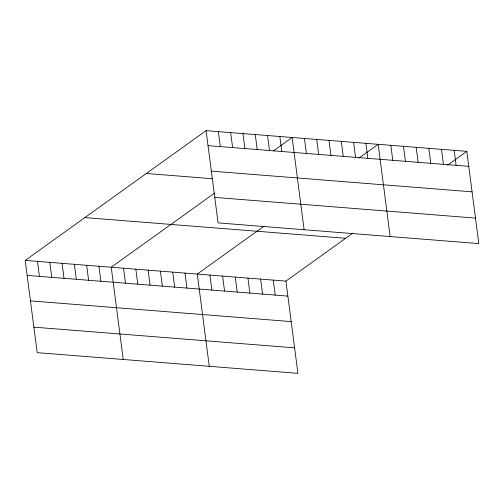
<?xml version="1.0" encoding="UTF-8"?>
<svg xmlns="http://www.w3.org/2000/svg" width="504" height="504" viewBox="0 0 504 504"><rect width="100%" height="100%" fill="white"/><g stroke="black" fill="none" stroke-linecap="round" stroke-linejoin="round"><path stroke-width="0.76" d="M352.724 233.201L285.932 281.112L297.914 373.344L37.176 352.642L25.2 260.411L206.086 130.656L466.824 151.357L478.8 243.589L218.068 222.888L206.086 130.656M214.698 193.032L111.239 267.24L123.222 359.472M273.477 150.866L292.131 137.485L304.107 229.723M264.071 226.164L197.284 274.075L209.261 366.307M358.898 158.143L378.17 144.32L390.153 236.552M447.546 165.186L466.824 151.357M208.032 145.643L468.77 166.345M211.346 171.133L472.078 191.835M146.393 173.471L212.461 178.718M214.754 197.398L475.486 218.1M84.892 217.589L345.624 238.291M25.2 260.411L285.932 281.112M27.147 275.398L287.878 296.1M30.46 300.888L291.192 321.59M33.869 327.153L294.601 347.854M454.154 150.35L456.101 165.344M441.491 149.348L443.438 164.336M428.828 148.34L430.775 163.328M416.165 147.338L418.112 162.326M403.502 146.33L405.449 161.318M390.833 145.322L392.78 160.316M365.879 143.344L367.826 158.332M353.587 142.367L355.534 157.355M341.296 141.391L343.243 156.379M329.005 140.414L330.952 155.402M316.714 139.438L318.66 154.426M304.422 138.461L306.369 153.449M279.84 136.508L281.786 151.502M267.548 135.532L269.495 150.526M255.257 134.562L257.204 149.549M273.269 280.104L275.216 295.092M242.959 133.585L244.912 148.573M260.606 279.103L262.553 294.09M230.668 132.609L232.615 147.596M247.943 278.095L249.889 293.082M218.377 131.632L220.324 146.62M235.273 277.087L237.227 292.081M222.611 276.085L224.557 291.073M209.947 275.077L211.894 290.065M184.993 273.099L186.94 288.086M172.702 272.122L174.649 287.11M160.411 271.146L162.357 286.133M148.119 270.169L150.066 285.157M135.828 269.193L137.775 284.18M123.537 268.216L125.483 283.204M98.948 266.263L100.895 281.251M86.657 265.287L88.603 280.274M74.365 264.31L76.312 279.304M62.074 263.334L64.021 278.328M49.783 262.363L51.729 277.351M37.491 261.387L39.438 276.375"/></g></svg>
